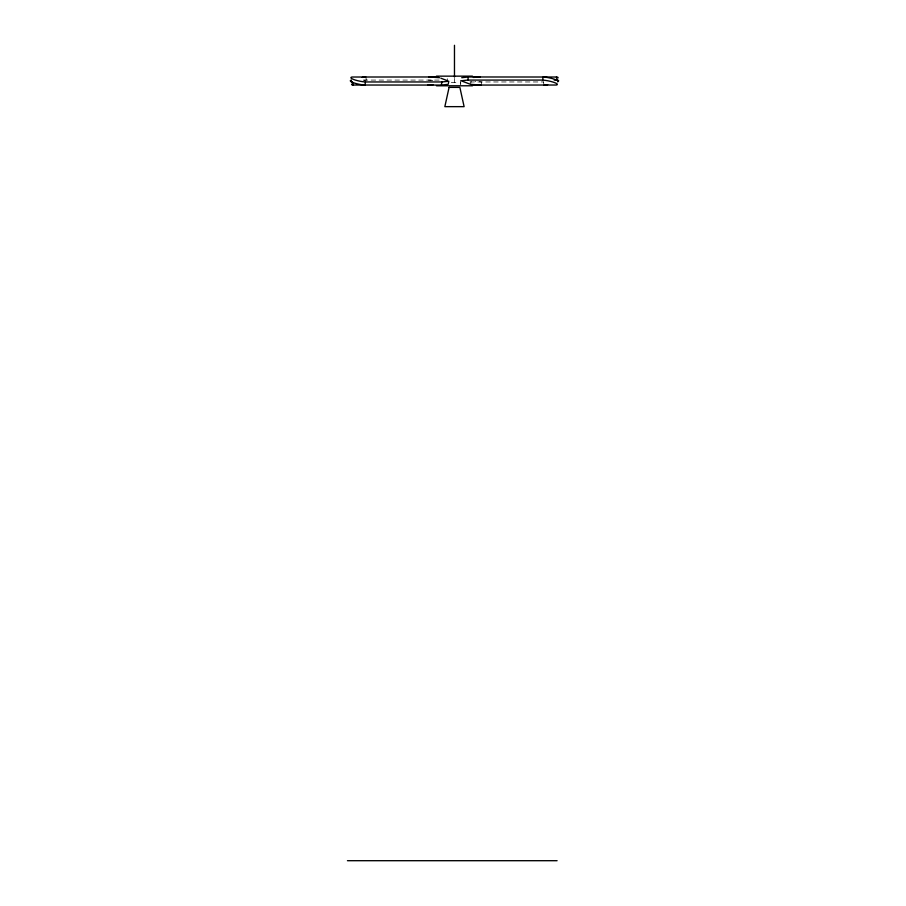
<?xml version="1.0" encoding="UTF-8"?>
<svg xmlns="http://www.w3.org/2000/svg" width="906" height="906" viewBox="0 0 906 906"><rect width="100%" height="100%" fill="white"/><g stroke="black" fill="none" stroke-linecap="round" stroke-linejoin="round"><path stroke-width="0.68" stroke-dasharray="4.53 3.4" d="M470.554 84.337L471.143 81.234M481.279 84.032L481.675 81.959L475.095 81.506M363.227 80.079L439.75 80.079M469.874 81.959L543.759 81.959M451.313 82.571L457.643 82.571M428.312 80.079L433.657 80.441M447.428 78.731L447.824 80.804M366.001 78.007L366.386 80.079L365.696 80.124A10.034 1.812 -10.8 0 0 362.785 80.498M543.453 81.959L543.838 84.032M460.35 82.276L460.735 84.337M460.701 80.283L460.701 84.405M454.472 78.426L454.472 82.571"/><path stroke-width="1.36" d="M448.413 83.307L448.798 81.234L441.913 81.959L365.503 81.959L364.925 85.062L364.212 85.028A10.034 1.857 10.6 0 1 352.989 82.571A10.034 1.857 10.6 0 1 351.403 80.124M351.721 84.077A10.034 1.812 -10.8 0 0 352.604 85.028L441.324 85.062L441.913 81.959M461.12 80.804L467.79 80.079L468.379 76.976L556.964 77.021A10.034 1.857 -10.6 0 1 557.983 77.961M467.79 80.079L542.558 80.079L543.158 76.976L543.86 77.021A10.034 1.812 10.8 0 1 553.962 79.071A10.034 1.812 10.8 0 1 557.847 81.551M461.72 77.701L468.379 76.976M441.324 85.062L448.221 84.337M473.385 77.429L480.055 76.976M427.87 85.062L433.136 84.7M365.798 76.976L365.095 77.021A10.034 1.812 -10.8 0 0 362.185 77.395M544.03 85.062L544.744 85.028A10.034 1.857 -10.6 0 0 547.666 84.643M436.454 76.149L472.49 76.149M437.745 76.976L351.992 77.021A10.034 1.857 10.6 0 0 353.578 79.468A10.034 1.857 10.6 0 0 364.79 81.925L365.503 81.959M554.212 80.079L557.541 80.124A10.034 1.857 -10.6 0 1 557.677 81.778M471.867 85.062L556.341 85.028A10.034 1.812 10.8 0 0 554.517 82.571A10.034 1.812 10.8 0 0 543.26 80.124L542.558 80.079M436.454 85.787L472.49 85.787M347.44 860.7L557.099 860.7M428.9 76.976L439.58 77.701M481.086 85.062L470.554 84.337L462.298 81.246M440.894 78.21L447.485 80.736M352.502 81.959L353.091 85.062M556.465 76.976L557.043 80.079M454.472 45.3L454.472 77.055M352.015 81.925A10.034 1.812 -10.8 0 1 351.132 80.974M449.082 87.384L444.846 106.648L464.11 106.648L459.874 87.384L449.082 87.384"/></g></svg>
